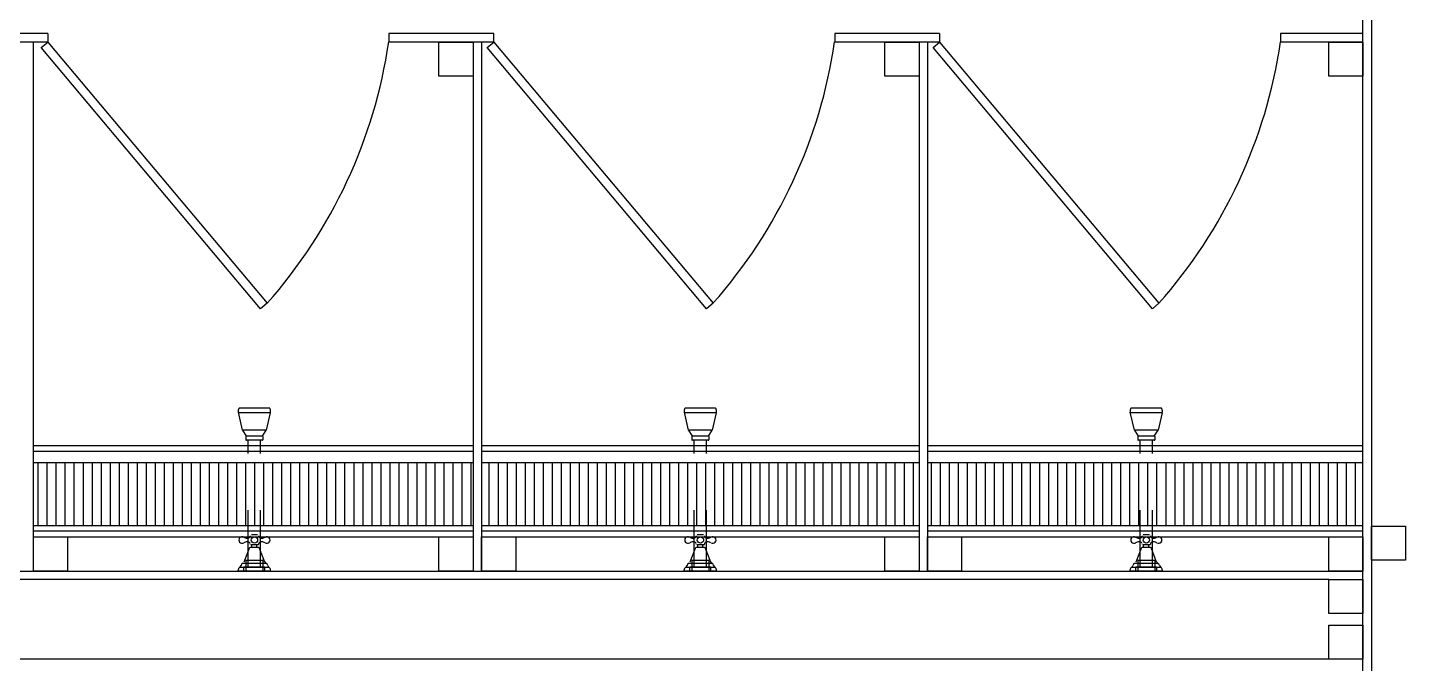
# Model space of a CAD drawing. Header units: millimetres. Extents: x 260 to 453, y 660 to 898.
# Drawn here: x 310.542 to 312.967, y 744.418 to 745.536 of the extents above; entities that cross this region are included whole.
import ezdxf

# ---------------------------------------------------------------- set-up
doc = ezdxf.new("R2010")
doc.units = ezdxf.units.MM
doc.linetypes.add('ACAD_ISO12W100', pattern=[22, 12, -3, 0.5, -3, 0.5, -3])
doc.linetypes.add('CONTINU', pattern=[0])
for name, color, linetype in [('AR_DIVISÓRIAS', 3, 'Continuous'), ('AR_DIVISÓRIAS_SANITÁRIAS', 3, 'Continuous'), ('AR_MOBILIÁRIO_FIXO', 1, 'Continuous'), ('AR_MOD_PISOS', 2, 'Continuous'), ('AR_PORTAS', 254, 'Continuous'), ('CANT-COMPESADO E ESTR MADEIRA', 3, 'Continuous')]:
    doc.layers.add(name, color=color, linetype=linetype)

msp = doc.modelspace()

# ---------------------------------------------------------------- linework, layer by layer
at = {"layer": 'AR_DIVISÓRIAS', "ltscale": 0.5}
for p, q in [((312.892, 738.012), (312.892, 747.667)), ((312.907, 747.667), (312.907, 738.607))]:
    msp.add_line(p, q, dxfattribs=at)
at = {"layer": 'AR_DIVISÓRIAS', "color": 1, "linetype": 'Continuous', "ltscale": 0.5}
for p, q in [((310.5607, 744.7707), (310.5607, 744.6607)), ((310.5766, 744.7707), (310.5766, 744.6607)), ((310.5924, 744.7707), (310.5924, 744.6607)), ((310.6083, 744.7707), (310.6083, 744.6607)), ((310.6242, 744.7707), (310.6242, 744.6607)), ((310.6401, 744.7707), (310.6401, 744.6607)), ((310.6559, 744.7707), (310.6559, 744.6607)), ((310.6718, 744.7707), (310.6718, 744.6607)), ((310.6877, 744.7707), (310.6877, 744.6607)), ((310.7036, 744.7707), (310.7036, 744.6607)), ((310.7194, 744.7707), (310.7194, 744.6607)), ((310.7353, 744.7707), (310.7353, 744.6607)), ((310.7512, 744.7707), (310.7512, 744.6607)), ((310.7671, 744.7707), (310.7671, 744.6607)), ((310.7829, 744.7707), (310.7829, 744.6607)), ((310.7988, 744.7707), (310.7988, 744.6607)), ((310.8147, 744.7707), (310.8147, 744.6607)), ((310.8306, 744.7707), (310.8306, 744.6607)), ((310.8464, 744.7707), (310.8464, 744.6607)), ((310.8623, 744.7707), (310.8623, 744.6607)), ((310.8782, 744.7707), (310.8782, 744.6607)), ((310.8941, 744.7707), (310.8941, 744.6607)), ((310.9099, 744.7707), (310.9099, 744.6607)), ((310.9258, 744.7707), (310.9258, 744.6607)), ((310.9417, 744.7707), (310.9417, 744.6607)), ((310.9576, 744.7707), (310.9576, 744.6607)), ((310.9734, 744.7707), (310.9734, 744.6607)), ((310.9893, 744.7707), (310.9893, 744.6607)), ((311.0052, 744.7707), (311.0052, 744.6607)), ((311.0211, 744.7707), (311.0211, 744.6607)), ((311.0369, 744.7707), (311.0369, 744.6607)), ((311.0528, 744.7707), (311.0528, 744.6607)), ((311.0687, 744.7707), (311.0687, 744.6607)), ((311.0846, 744.7707), (311.0846, 744.6607)), ((311.1004, 744.7707), (311.1004, 744.6607)), ((311.1163, 744.7707), (311.1163, 744.6607)), ((311.1322, 744.7707), (311.1322, 744.6607)), ((311.1481, 744.7707), (311.1481, 744.6607)), ((311.1639, 744.7707), (311.1639, 744.6607)), ((311.1798, 744.7707), (311.1798, 744.6607)), ((311.1957, 744.7707), (311.1957, 744.6607)), ((311.2116, 744.7707), (311.2116, 744.6607)), ((311.2274, 744.7707), (311.2274, 744.6607)), ((311.2433, 744.7707), (311.2433, 744.6607)), ((311.2592, 744.7707), (311.2592, 744.6607)), ((311.2751, 744.7707), (311.2751, 744.6607)), ((311.2909, 744.7707), (311.2909, 744.6607)), ((311.3068, 744.7707), (311.3068, 744.6607)), ((311.3227, 744.7707), (311.3227, 744.6607)), ((311.3544, 744.7707), (311.3544, 744.6607)), ((311.3703, 744.7707), (311.3703, 744.6607)), ((311.3862, 744.7707), (311.3862, 744.6607)), ((311.4021, 744.7707), (311.4021, 744.6607)), ((311.4179, 744.7707), (311.4179, 744.6607)), ((311.4338, 744.7707), (311.4338, 744.6607)), ((311.4497, 744.7707), (311.4497, 744.6607)), ((311.4656, 744.7707), (311.4656, 744.6607)), ((311.4814, 744.7707), (311.4814, 744.6607)), ((311.4973, 744.7707), (311.4973, 744.6607)), ((311.5132, 744.7707), (311.5132, 744.6607)), ((311.5291, 744.7707), (311.5291, 744.6607)), ((311.5449, 744.7707), (311.5449, 744.6607)), ((311.5608, 744.7707), (311.5608, 744.6607)), ((311.5767, 744.7707), (311.5767, 744.6607)), ((311.5926, 744.7707), (311.5926, 744.6607)), ((311.6084, 744.7707), (311.6084, 744.6607)), ((311.6243, 744.7707), (311.6243, 744.6607)), ((311.6402, 744.7707), (311.6402, 744.6607)), ((311.6561, 744.7707), (311.6561, 744.6607)), ((311.6719, 744.7707), (311.6719, 744.6607)), ((311.6878, 744.7707), (311.6878, 744.6607)), ((311.7037, 744.7707), (311.7037, 744.6607)), ((311.7196, 744.7707), (311.7196, 744.6607)), ((311.7354, 744.7707), (311.7354, 744.6607)), ((311.7513, 744.7707), (311.7513, 744.6607)), ((311.7672, 744.7707), (311.7672, 744.6607)), ((311.7831, 744.7707), (311.7831, 744.6607)), ((311.7989, 744.7707), (311.7989, 744.6607)), ((311.8148, 744.7707), (311.8148, 744.6607)), ((311.8307, 744.7707), (311.8307, 744.6607)), ((311.8466, 744.7707), (311.8466, 744.6607)), ((311.8624, 744.7707), (311.8624, 744.6607)), ((311.8783, 744.7707), (311.8783, 744.6607)), ((311.8942, 744.7707), (311.8942, 744.6607)), ((311.9101, 744.7707), (311.9101, 744.6607)), ((311.9259, 744.7707), (311.9259, 744.6607)), ((311.9418, 744.7707), (311.9418, 744.6607)), ((311.9577, 744.7707), (311.9577, 744.6607)), ((311.9736, 744.7707), (311.9736, 744.6607)), ((311.9894, 744.7707), (311.9894, 744.6607)), ((312.0053, 744.7707), (312.0053, 744.6607)), ((312.0212, 744.7707), (312.0212, 744.6607)), ((312.0371, 744.7707), (312.0371, 744.6607)), ((312.0529, 744.7707), (312.0529, 744.6607)), ((312.0688, 744.7707), (312.0688, 744.6607)), ((312.0847, 744.7707), (312.0847, 744.6607)), ((312.1006, 744.7707), (312.1006, 744.6607)), ((312.1323, 744.7707), (312.1323, 744.6607)), ((312.1482, 744.7707), (312.1482, 744.6607)), ((312.1641, 744.7707), (312.1641, 744.6607)), ((312.1799, 744.7707), (312.1799, 744.6607)), ((312.1958, 744.7707), (312.1958, 744.6607)), ((312.2117, 744.7707), (312.2117, 744.6607)), ((312.2276, 744.7707), (312.2276, 744.6607)), ((312.2434, 744.7707), (312.2434, 744.6607)), ((312.2593, 744.7707), (312.2593, 744.6607)), ((312.2752, 744.7707), (312.2752, 744.6607)), ((312.2911, 744.7707), (312.2911, 744.6607)), ((312.3069, 744.7707), (312.3069, 744.6607)), ((312.3228, 744.7707), (312.3228, 744.6607)), ((312.3387, 744.7707), (312.3387, 744.6607)), ((312.3546, 744.7707), (312.3546, 744.6607)), ((312.3704, 744.7707), (312.3704, 744.6607)), ((312.3863, 744.7707), (312.3863, 744.6607)), ((312.4022, 744.7707), (312.4022, 744.6607)), ((312.4181, 744.7707), (312.4181, 744.6607)), ((312.4339, 744.7707), (312.4339, 744.6607)), ((312.4498, 744.7707), (312.4498, 744.6607)), ((312.4657, 744.7707), (312.4657, 744.6607)), ((312.4816, 744.7707), (312.4816, 744.6607)), ((312.4974, 744.7707), (312.4974, 744.6607)), ((312.5133, 744.7707), (312.5133, 744.6607)), ((312.5292, 744.7707), (312.5292, 744.6607)), ((312.5451, 744.7707), (312.5451, 744.6607)), ((312.5609, 744.7707), (312.5609, 744.6607)), ((312.5768, 744.7707), (312.5768, 744.6607)), ((312.5927, 744.7707), (312.5927, 744.6607)), ((312.6086, 744.7707), (312.6086, 744.6607)), ((312.6244, 744.7707), (312.6244, 744.6607)), ((312.6403, 744.7707), (312.6403, 744.6607)), ((312.6562, 744.7707), (312.6562, 744.6607)), ((312.6721, 744.7707), (312.6721, 744.6607)), ((312.6879, 744.7707), (312.6879, 744.6607)), ((312.7038, 744.7707), (312.7038, 744.6607)), ((312.7197, 744.7707), (312.7197, 744.6607)), ((312.7356, 744.7707), (312.7356, 744.6607)), ((312.7514, 744.7707), (312.7514, 744.6607)), ((312.7673, 744.7707), (312.7673, 744.6607)), ((312.7832, 744.7707), (312.7832, 744.6607)), ((312.7991, 744.7707), (312.7991, 744.6607)), ((312.8149, 744.7707), (312.8149, 744.6607)), ((312.8308, 744.7707), (312.8308, 744.6607)), ((312.8467, 744.7707), (312.8467, 744.6607)), ((312.8626, 744.7707), (312.8626, 744.6607)), ((312.8784, 744.7707), (312.8784, 744.6607))]:
    msp.add_line(p, q, dxfattribs=at)
at = {"layer": 'AR_DIVISÓRIAS', "ltscale": 0.5}
for points in [[(311.3264, 744.7907), (310.553, 744.7907)], [(311.3264, 744.7907), (310.553, 744.7907)], [(312.1111, 744.7907), (311.3414, 744.7907)], [(312.1111, 744.7907), (311.3414, 744.7907)], [(312.892, 744.7907), (312.1261, 744.7907)], [(312.892, 744.7907), (312.1261, 744.7907)], [(311.3264, 744.7707), (310.553, 744.7707)], [(311.3264, 744.7707), (310.553, 744.7707)], [(312.1111, 744.7707), (311.3414, 744.7707)], [(312.1111, 744.7707), (311.3414, 744.7707)], [(312.892, 744.7707), (312.1261, 744.7707)], [(312.892, 744.7707), (312.1261, 744.7707)], [(310.553, 744.6607), (311.3264, 744.6607)], [(310.553, 744.6607), (311.3264, 744.6607)], [(311.3414, 744.6607), (312.1111, 744.6607)], [(311.3414, 744.6607), (312.1111, 744.6607)], [(312.1261, 744.6607), (312.892, 744.6607)], [(312.1261, 744.6607), (312.892, 744.6607)], [(310.553, 744.6407), (311.3264, 744.6407)], [(310.553, 744.6407), (311.3264, 744.6407)], [(311.3414, 744.6407), (312.1111, 744.6407)], [(311.3414, 744.6407), (312.1111, 744.6407)], [(312.1261, 744.6407), (312.892, 744.6407)], [(312.1261, 744.6407), (312.892, 744.6407)]]:
    msp.add_lwpolyline(points, dxfattribs=at)
at = {"layer": 'AR_DIVISÓRIAS_SANITÁRIAS'}
for p, q in [((310.578, 745.5257), (310.3896, 745.5257)), ((310.578, 745.5257), (310.578, 745.5107)), ((311.3627, 745.5257), (311.178, 745.5257)), ((311.178, 745.5257), (311.178, 745.5107)), ((311.3627, 745.5107), (311.3627, 745.5257)), ((312.1473, 745.5257), (311.9627, 745.5257)), ((311.9627, 745.5257), (311.9627, 745.5107)), ((312.1473, 745.5257), (312.1473, 745.5107)), ((312.892, 745.5257), (312.7473, 745.5257)), ((312.7473, 745.5257), (312.7473, 745.5107)), ((312.907, 745.5257), (312.907, 745.5257)), ((310.578, 745.5107), (310.3896, 745.5107)), ((310.553, 744.5807), (310.553, 745.5107)), ((310.553, 744.5807), (310.553, 745.5107)), ((311.3627, 745.5107), (311.178, 745.5107)), ((311.3264, 745.5107), (311.3264, 744.5807)), ((311.3414, 745.5107), (311.3414, 744.5807)), ((312.1473, 745.5107), (311.9627, 745.5107)), ((312.1111, 745.5107), (312.1111, 744.5807)), ((312.1261, 745.5107), (312.1261, 744.5807)), ((312.892, 745.5107), (312.7473, 745.5107)), ((312.907, 745.5107), (312.907, 745.5107))]:
    msp.add_line(p, q, dxfattribs=at)
at = {"layer": 'AR_MOBILIÁRIO_FIXO', "color": 254, "linetype": 'ACAD_ISO12W100', "ltscale": 0.003}
for p, q in [((310.9207, 744.8285), (310.9135, 744.8599)), ((310.9207, 744.8285), (310.9135, 744.8599)), ((310.9695, 744.859), (310.9137, 744.859)), ((310.9695, 744.859), (310.9137, 744.859)), ((310.9685, 744.867), (310.9147, 744.867)), ((310.9685, 744.867), (310.9147, 744.867)), ((310.9695, 744.859), (310.9625, 744.8285)), ((310.9695, 744.859), (310.9625, 744.8285)), ((311.7054, 744.8285), (311.6982, 744.8599)), ((311.7054, 744.8285), (311.6982, 744.8599)), ((311.7541, 744.859), (311.6984, 744.859)), ((311.7541, 744.859), (311.6984, 744.859)), ((311.7531, 744.867), (311.6994, 744.867)), ((311.7531, 744.867), (311.6994, 744.867)), ((311.7541, 744.859), (311.7471, 744.8285)), ((311.7541, 744.859), (311.7471, 744.8285)), ((312.49, 744.8285), (312.4828, 744.8599)), ((312.49, 744.8285), (312.4828, 744.8599)), ((312.5388, 744.859), (312.483, 744.859)), ((312.5388, 744.859), (312.483, 744.859)), ((312.5378, 744.867), (312.484, 744.867)), ((312.5378, 744.867), (312.484, 744.867)), ((312.5388, 744.859), (312.5317, 744.8285)), ((312.5388, 744.859), (312.5317, 744.8285)), ((310.9207, 744.8285), (310.9274, 744.818)), ((310.9625, 744.8285), (310.9207, 744.8285)), ((310.9207, 744.8285), (310.9274, 744.818)), ((310.9625, 744.8285), (310.9207, 744.8285)), ((310.9558, 744.818), (310.9625, 744.8285)), ((310.9558, 744.818), (310.9625, 744.8285)), ((311.7054, 744.8285), (311.712, 744.818)), ((311.7471, 744.8285), (311.7054, 744.8285)), ((311.7054, 744.8285), (311.712, 744.818)), ((311.7471, 744.8285), (311.7054, 744.8285)), ((311.7405, 744.818), (311.7471, 744.8285)), ((311.7405, 744.818), (311.7471, 744.8285)), ((312.49, 744.8285), (312.4967, 744.818)), ((312.5317, 744.8285), (312.49, 744.8285)), ((312.49, 744.8285), (312.4967, 744.818)), ((312.5317, 744.8285), (312.49, 744.8285)), ((312.5251, 744.818), (312.5317, 744.8285)), ((312.5251, 744.818), (312.5317, 744.8285)), ((310.9266, 744.817), (310.9266, 744.8115)), ((310.9266, 744.817), (310.9266, 744.8115)), ((310.9556, 744.818), (310.9276, 744.818)), ((310.9556, 744.818), (310.9276, 744.818)), ((310.9556, 744.8105), (310.9276, 744.8105)), ((310.9556, 744.8105), (310.9276, 744.8105)), ((310.9308, 744.5875), (310.9308, 744.8105)), ((310.9308, 744.5875), (310.9308, 744.8105)), ((310.9524, 744.5875), (310.9524, 744.8105)), ((310.9524, 744.5875), (310.9524, 744.8105)), ((310.9566, 744.817), (310.9566, 744.8115)), ((310.9566, 744.817), (310.9566, 744.8115)), ((311.7112, 744.817), (311.7112, 744.8115)), ((311.7112, 744.817), (311.7112, 744.8115)), ((311.7402, 744.818), (311.7122, 744.818)), ((311.7402, 744.818), (311.7122, 744.818)), ((311.7402, 744.8105), (311.7122, 744.8105)), ((311.7402, 744.8105), (311.7122, 744.8105)), ((311.7155, 744.5875), (311.7155, 744.8105)), ((311.7155, 744.5875), (311.7155, 744.8105)), ((311.737, 744.5875), (311.737, 744.8105)), ((311.737, 744.5875), (311.737, 744.8105)), ((311.7412, 744.817), (311.7412, 744.8115)), ((311.7412, 744.817), (311.7412, 744.8115)), ((312.4959, 744.817), (312.4959, 744.8115)), ((312.4959, 744.817), (312.4959, 744.8115)), ((312.5249, 744.818), (312.4969, 744.818)), ((312.5249, 744.818), (312.4969, 744.818)), ((312.5249, 744.8105), (312.4969, 744.8105)), ((312.5249, 744.8105), (312.4969, 744.8105)), ((312.5001, 744.5875), (312.5001, 744.8105)), ((312.5001, 744.5875), (312.5001, 744.8105)), ((312.5217, 744.5875), (312.5217, 744.8105)), ((312.5217, 744.5875), (312.5217, 744.8105)), ((312.5259, 744.817), (312.5259, 744.8115)), ((312.5259, 744.817), (312.5259, 744.8115)), ((310.923, 744.5807), (310.923, 744.5865)), ((310.923, 744.5807), (310.923, 744.5865)), ((310.9602, 744.5807), (310.923, 744.5807)), ((310.9602, 744.5807), (310.923, 744.5807)), ((310.9602, 744.5807), (310.923, 744.5807)), ((310.9602, 744.5807), (310.923, 744.5807)), ((310.9592, 744.5875), (310.924, 744.5875)), ((310.9592, 744.5875), (310.924, 744.5875)), ((310.9602, 744.5807), (310.9602, 744.5865)), ((310.9602, 744.5807), (310.9602, 744.5865)), ((311.7077, 744.5807), (311.7077, 744.5865)), ((311.7077, 744.5807), (311.7077, 744.5865)), ((311.7448, 744.5807), (311.7077, 744.5807)), ((311.7448, 744.5807), (311.7077, 744.5807)), ((311.7448, 744.5807), (311.7077, 744.5807)), ((311.7448, 744.5807), (311.7077, 744.5807)), ((311.7438, 744.5875), (311.7087, 744.5875)), ((311.7438, 744.5875), (311.7087, 744.5875)), ((311.7448, 744.5807), (311.7448, 744.5865)), ((311.7448, 744.5807), (311.7448, 744.5865)), ((312.4923, 744.5807), (312.4923, 744.5865)), ((312.4923, 744.5807), (312.4923, 744.5865)), ((312.5295, 744.5807), (312.4923, 744.5807)), ((312.5295, 744.5807), (312.4923, 744.5807)), ((312.5295, 744.5807), (312.4923, 744.5807)), ((312.5295, 744.5807), (312.4923, 744.5807)), ((312.5285, 744.5875), (312.4933, 744.5875)), ((312.5285, 744.5875), (312.4933, 744.5875)), ((312.5295, 744.5807), (312.5295, 744.5865)), ((312.5295, 744.5807), (312.5295, 744.5865))]:
    msp.add_line(p, q, dxfattribs=at)
at = {"layer": 'AR_MOBILIÁRIO_FIXO', "color": 254, "linetype": 'CONTINU'}
for p, q in [((310.9293, 744.6384), (310.9288, 744.6384)), ((310.9293, 744.6384), (310.9288, 744.6384)), ((310.9293, 744.632), (310.9288, 744.632)), ((310.9293, 744.632), (310.9288, 744.632)), ((310.9344, 744.6427), (310.9344, 744.6419)), ((310.9344, 744.6427), (310.9344, 744.6419)), ((310.9471, 744.6444), (310.9363, 744.6444)), ((310.9471, 744.6444), (310.9363, 744.6444)), ((310.949, 744.6427), (310.949, 744.6419)), ((310.949, 744.6427), (310.949, 744.6419)), ((310.9547, 744.6384), (310.9541, 744.6384)), ((310.9547, 744.6384), (310.9541, 744.6384)), ((310.9547, 744.632), (310.9541, 744.632)), ((310.9547, 744.632), (310.9541, 744.632)), ((311.714, 744.6384), (311.7134, 744.6384)), ((311.714, 744.6384), (311.7134, 744.6384)), ((311.714, 744.632), (311.7134, 744.632)), ((311.714, 744.632), (311.7134, 744.632)), ((311.7191, 744.6427), (311.7191, 744.6419)), ((311.7191, 744.6427), (311.7191, 744.6419)), ((311.7318, 744.6444), (311.7209, 744.6444)), ((311.7318, 744.6444), (311.7209, 744.6444)), ((311.7337, 744.6427), (311.7337, 744.6419)), ((311.7337, 744.6427), (311.7337, 744.6419)), ((311.7393, 744.6384), (311.7388, 744.6384)), ((311.7393, 744.6384), (311.7388, 744.6384)), ((311.7393, 744.632), (311.7388, 744.632)), ((311.7393, 744.632), (311.7388, 744.632)), ((312.4986, 744.6384), (312.4981, 744.6384)), ((312.4986, 744.6384), (312.4981, 744.6384)), ((312.4986, 744.632), (312.4981, 744.632)), ((312.4986, 744.632), (312.4981, 744.632)), ((312.5037, 744.6427), (312.5037, 744.6419)), ((312.5037, 744.6427), (312.5037, 744.6419)), ((312.5164, 744.6444), (312.5056, 744.6444)), ((312.5164, 744.6444), (312.5056, 744.6444)), ((312.5183, 744.6427), (312.5183, 744.6419)), ((312.5183, 744.6427), (312.5183, 744.6419)), ((312.5239, 744.6384), (312.5234, 744.6384)), ((312.5239, 744.6384), (312.5234, 744.6384)), ((312.5239, 744.632), (312.5234, 744.632)), ((312.5239, 744.632), (312.5234, 744.632)), ((310.9324, 744.6205), (310.9233, 744.5965)), ((310.9324, 744.6205), (310.9233, 744.5965)), ((310.949, 744.6218), (310.9342, 744.6218)), ((310.949, 744.6218), (310.9342, 744.6218)), ((310.9344, 744.6277), (310.9344, 744.6285)), ((310.9344, 744.6277), (310.9344, 744.6285)), ((310.948, 744.6267), (310.9354, 744.6267)), ((310.948, 744.6267), (310.9354, 744.6267)), ((310.9371, 744.6218), (310.9371, 744.6267)), ((310.9371, 744.6218), (310.9371, 744.6267)), ((310.9461, 744.6218), (310.9461, 744.6267)), ((310.9461, 744.6218), (310.9461, 744.6267)), ((310.949, 744.6285), (310.949, 744.6277)), ((310.949, 744.6285), (310.949, 744.6277)), ((310.9599, 744.5965), (310.9508, 744.6205)), ((310.9599, 744.5965), (310.9508, 744.6205)), ((311.717, 744.6205), (311.7079, 744.5965)), ((311.717, 744.6205), (311.7079, 744.5965)), ((311.7336, 744.6218), (311.7189, 744.6218)), ((311.7336, 744.6218), (311.7189, 744.6218)), ((311.7191, 744.6277), (311.7191, 744.6285)), ((311.7191, 744.6277), (311.7191, 744.6285)), ((311.7327, 744.6267), (311.72, 744.6267)), ((311.7327, 744.6267), (311.72, 744.6267)), ((311.7217, 744.6218), (311.7217, 744.6267)), ((311.7217, 744.6218), (311.7217, 744.6267)), ((311.7308, 744.6218), (311.7308, 744.6267)), ((311.7308, 744.6218), (311.7308, 744.6267)), ((311.7337, 744.6285), (311.7337, 744.6277)), ((311.7337, 744.6285), (311.7337, 744.6277)), ((311.7446, 744.5965), (311.7354, 744.6205)), ((311.7446, 744.5965), (311.7354, 744.6205)), ((312.5017, 744.6205), (312.4926, 744.5965)), ((312.5017, 744.6205), (312.4926, 744.5965)), ((312.5183, 744.6218), (312.5035, 744.6218)), ((312.5183, 744.6218), (312.5035, 744.6218)), ((312.5037, 744.6277), (312.5037, 744.6285)), ((312.5037, 744.6277), (312.5037, 744.6285)), ((312.5173, 744.6267), (312.5047, 744.6267)), ((312.5173, 744.6267), (312.5047, 744.6267)), ((312.5063, 744.6218), (312.5063, 744.6267)), ((312.5063, 744.6218), (312.5063, 744.6267)), ((312.5154, 744.6218), (312.5154, 744.6267)), ((312.5154, 744.6218), (312.5154, 744.6267)), ((312.5183, 744.6285), (312.5183, 744.6277)), ((312.5183, 744.6285), (312.5183, 744.6277)), ((312.5292, 744.5965), (312.5201, 744.6205)), ((312.5292, 744.5965), (312.5201, 744.6205)), ((310.9133, 744.5807), (310.9133, 744.5827)), ((310.9133, 744.5807), (310.9133, 744.5827)), ((310.9699, 744.5807), (310.9133, 744.5807)), ((310.9699, 744.5807), (310.9133, 744.5807)), ((310.9674, 744.587), (310.9158, 744.587)), ((310.9674, 744.587), (310.9158, 744.587)), ((310.9623, 744.5939), (310.9209, 744.5939)), ((310.9623, 744.5939), (310.9209, 744.5939)), ((310.9699, 744.5807), (310.9699, 744.5827)), ((310.9699, 744.5807), (310.9699, 744.5827)), ((311.6979, 744.5807), (311.6979, 744.5827)), ((311.6979, 744.5807), (311.6979, 744.5827)), ((311.7546, 744.5807), (311.6979, 744.5807)), ((311.7546, 744.5807), (311.6979, 744.5807)), ((311.7521, 744.587), (311.7004, 744.587)), ((311.7521, 744.587), (311.7004, 744.587)), ((311.747, 744.5939), (311.7055, 744.5939)), ((311.747, 744.5939), (311.7055, 744.5939)), ((311.7546, 744.5807), (311.7546, 744.5827)), ((311.7546, 744.5807), (311.7546, 744.5827)), ((312.4826, 744.5807), (312.4826, 744.5827)), ((312.4826, 744.5807), (312.4826, 744.5827)), ((312.5392, 744.5807), (312.4826, 744.5807)), ((312.5392, 744.5807), (312.4826, 744.5807)), ((312.5367, 744.587), (312.4851, 744.587)), ((312.5367, 744.587), (312.4851, 744.587)), ((312.5316, 744.5939), (312.4902, 744.5939)), ((312.5316, 744.5939), (312.4902, 744.5939)), ((312.5392, 744.5807), (312.5392, 744.5827)), ((312.5392, 744.5807), (312.5392, 744.5827))]:
    msp.add_line(p, q, dxfattribs=at)
at = {"layer": 'AR_MOBILIÁRIO_FIXO', "color": 254, "linetype": 'ACAD_ISO12W100', "ltscale": 0.002}
for p, q in [((310.9566, 744.5991), (310.9266, 744.5991)), ((310.9266, 744.5991), (310.9266, 744.5807)), ((310.9566, 744.5991), (310.9266, 744.5991)), ((310.9266, 744.5991), (310.9266, 744.5807)), ((310.9566, 744.5991), (310.9566, 744.5807)), ((310.9566, 744.5991), (310.9566, 744.5807)), ((311.7412, 744.5991), (311.7113, 744.5991)), ((311.7113, 744.5991), (311.7113, 744.5807)), ((311.7412, 744.5991), (311.7113, 744.5991)), ((311.7113, 744.5991), (311.7113, 744.5807)), ((311.7412, 744.5991), (311.7412, 744.5807)), ((311.7412, 744.5991), (311.7412, 744.5807)), ((312.5258, 744.5991), (312.4959, 744.5991)), ((312.4959, 744.5991), (312.4959, 744.5807)), ((312.5258, 744.5991), (312.4959, 744.5991)), ((312.4959, 744.5991), (312.4959, 744.5807)), ((312.5258, 744.5991), (312.5258, 744.5807)), ((312.5258, 744.5991), (312.5258, 744.5807))]:
    msp.add_line(p, q, dxfattribs=at)
at = {"layer": 'AR_MOBILIÁRIO_FIXO', "color": 254, "linetype": 'Continuous'}
for centre in [(310.9417, 744.6352), (310.9417, 744.6352), (311.7264, 744.6352), (311.7264, 744.6352), (312.511, 744.6352), (312.511, 744.6352)]:
    msp.add_circle(centre, 0.00563, dxfattribs=at)
at = {"layer": 'AR_MOBILIÁRIO_FIXO', "color": 254, "linetype": 'ACAD_ISO12W100', "ltscale": 0.003}
for centre, radius, start, end in [((310.9208, 744.8623), 0.00764, 142.4059, 198.3016), ((310.9208, 744.8623), 0.00764, 142.4059, 198.3016), ((310.9616, 744.8621), 0.00848, 339.1019, 35.2858), ((310.9616, 744.8621), 0.00848, 339.1019, 35.2858), ((311.7054, 744.8623), 0.00764, 142.4059, 198.3016), ((311.7054, 744.8623), 0.00764, 142.4059, 198.3016), ((311.7462, 744.8621), 0.00848, 339.1019, 35.2858), ((311.7462, 744.8621), 0.00848, 339.1019, 35.2858), ((312.4901, 744.8623), 0.00764, 142.4059, 198.3016), ((312.4901, 744.8623), 0.00764, 142.4059, 198.3016), ((312.5308, 744.8621), 0.00848, 339.1019, 35.2858), ((312.5308, 744.8621), 0.00848, 339.1019, 35.2858), ((310.9276, 744.817), 0.001, 90, 180), ((310.9276, 744.817), 0.001, 90, 180), ((310.9276, 744.8115), 0.001, 180, 270), ((310.9276, 744.8115), 0.001, 180, 270), ((310.9556, 744.817), 0.001, 0, 90), ((310.9556, 744.817), 0.001, 0, 90), ((310.9556, 744.8115), 0.001, 270, 0), ((310.9556, 744.8115), 0.001, 270, 0), ((311.7122, 744.817), 0.001, 90, 180), ((311.7122, 744.817), 0.001, 90, 180), ((311.7122, 744.8115), 0.001, 180, 270), ((311.7122, 744.8115), 0.001, 180, 270), ((311.7402, 744.817), 0.001, 0, 90), ((311.7402, 744.817), 0.001, 0, 90), ((311.7402, 744.8115), 0.001, 270, 0), ((311.7402, 744.8115), 0.001, 270, 0), ((312.4969, 744.817), 0.001, 90, 180), ((312.4969, 744.817), 0.001, 90, 180), ((312.4969, 744.8115), 0.001, 180, 270), ((312.4969, 744.8115), 0.001, 180, 270), ((312.5249, 744.817), 0.001, 0, 90), ((312.5249, 744.817), 0.001, 0, 90), ((312.5249, 744.8115), 0.001, 270, 0), ((312.5249, 744.8115), 0.001, 270, 0), ((310.924, 744.5865), 0.001, 90, 180), ((310.924, 744.5865), 0.001, 90, 180), ((310.9592, 744.5865), 0.001, 0, 90), ((310.9592, 744.5865), 0.001, 0, 90), ((311.7087, 744.5865), 0.001, 90, 180), ((311.7087, 744.5865), 0.001, 90, 180), ((311.7438, 744.5865), 0.001, 0, 90), ((311.7438, 744.5865), 0.001, 0, 90), ((312.4933, 744.5865), 0.001, 90, 180), ((312.4933, 744.5865), 0.001, 90, 180), ((312.5285, 744.5865), 0.001, 0, 90), ((312.5285, 744.5865), 0.001, 0, 90)]:
    msp.add_arc(centre, radius, start, end, dxfattribs=at)
at = {"layer": 'AR_MOBILIÁRIO_FIXO', "color": 254, "linetype": 'CONTINU'}
for centre, radius, start, end in [((310.92, 744.6352), 0.00576, 58.3912, 301.6078), ((310.92, 744.6352), 0.00576, 58.3912, 301.6078), ((310.9291, 744.6501), 0.0117, 238.3897, 268.2409), ((310.9291, 744.6501), 0.0117, 238.3897, 268.2409), ((310.9291, 744.6203), 0.0117, 91.7582, 121.6099), ((310.9291, 744.6203), 0.0117, 91.7582, 121.6099), ((310.9293, 744.6442), 0.00586, 269.9962, 323.6512), ((310.9293, 744.6442), 0.00586, 269.9962, 323.6512), ((310.9293, 744.6262), 0.00586, 36.349, 90.0052), ((310.9293, 744.6262), 0.00586, 36.349, 90.0052), ((310.9325, 744.6419), 0.00195, 323.6525, 0.0005), ((310.9325, 744.6419), 0.00195, 323.6525, 0.0005), ((310.951, 744.6285), 0.00195, 143.6519, 180), ((310.951, 744.6285), 0.00195, 143.6519, 180), ((310.9541, 744.6442), 0.00586, 216.3481, 270.0028), ((310.9541, 744.6442), 0.00586, 216.3481, 270.0028), ((310.9541, 744.6262), 0.00586, 89.9962, 143.6512), ((310.9541, 744.6262), 0.00586, 89.9962, 143.6512), ((310.9543, 744.6501), 0.0117, 271.7568, 301.6086), ((310.9543, 744.6501), 0.0117, 271.7568, 301.6086), ((310.9543, 744.6203), 0.0117, 58.3908, 88.2424), ((310.9543, 744.6203), 0.0117, 58.3908, 88.2424), ((310.9635, 744.6352), 0.00576, 238.3917, 121.6086), ((310.9635, 744.6352), 0.00576, 238.3917, 121.6086), ((311.7046, 744.6352), 0.00576, 58.3912, 301.6078), ((311.7046, 744.6352), 0.00576, 58.3912, 301.6078), ((311.7138, 744.6501), 0.0117, 238.3897, 268.2409), ((311.7138, 744.6501), 0.0117, 238.3897, 268.2409), ((311.7138, 744.6203), 0.0117, 91.7582, 121.6099), ((311.7138, 744.6203), 0.0117, 91.7582, 121.6099), ((311.714, 744.6442), 0.00586, 269.9962, 323.6512), ((311.714, 744.6442), 0.00586, 269.9962, 323.6512), ((311.714, 744.6262), 0.00586, 36.349, 90.0052), ((311.714, 744.6262), 0.00586, 36.349, 90.0052), ((311.7171, 744.6419), 0.00195, 323.6525, 0.0005), ((311.7171, 744.6419), 0.00195, 323.6525, 0.0005), ((311.7356, 744.6285), 0.00195, 143.6519, 180), ((311.7356, 744.6285), 0.00195, 143.6519, 180), ((311.7388, 744.6442), 0.00586, 216.3481, 270.0028), ((311.7388, 744.6442), 0.00586, 216.3481, 270.0028), ((311.7388, 744.6262), 0.00586, 89.9962, 143.6512), ((311.7388, 744.6262), 0.00586, 89.9962, 143.6512), ((311.7389, 744.6501), 0.0117, 271.7568, 301.6086), ((311.7389, 744.6501), 0.0117, 271.7568, 301.6086), ((311.7389, 744.6203), 0.0117, 58.3908, 88.2424), ((311.7389, 744.6203), 0.0117, 58.3908, 88.2424), ((311.7481, 744.6352), 0.00576, 238.3917, 121.6086), ((311.7481, 744.6352), 0.00576, 238.3917, 121.6086), ((312.4893, 744.6352), 0.00576, 58.3912, 301.6078), ((312.4893, 744.6352), 0.00576, 58.3912, 301.6078), ((312.4984, 744.6501), 0.0117, 238.3897, 268.2409), ((312.4984, 744.6501), 0.0117, 238.3897, 268.2409), ((312.4984, 744.6203), 0.0117, 91.7582, 121.6099), ((312.4984, 744.6203), 0.0117, 91.7582, 121.6099), ((312.4986, 744.6442), 0.00586, 269.9962, 323.6512), ((312.4986, 744.6442), 0.00586, 269.9962, 323.6512), ((312.4986, 744.6262), 0.00586, 36.349, 90.0052), ((312.4986, 744.6262), 0.00586, 36.349, 90.0052), ((312.5018, 744.6419), 0.00195, 323.6525, 0.0005), ((312.5018, 744.6419), 0.00195, 323.6525, 0.0005), ((312.5203, 744.6285), 0.00195, 143.6519, 180), ((312.5203, 744.6285), 0.00195, 143.6519, 180), ((312.5234, 744.6442), 0.00586, 216.3481, 270.0028), ((312.5234, 744.6442), 0.00586, 216.3481, 270.0028), ((312.5234, 744.6262), 0.00586, 89.9962, 143.6512), ((312.5234, 744.6262), 0.00586, 89.9962, 143.6512), ((312.5236, 744.6501), 0.0117, 271.7568, 301.6086), ((312.5236, 744.6501), 0.0117, 271.7568, 301.6086), ((312.5236, 744.6203), 0.0117, 58.3908, 88.2424), ((312.5236, 744.6203), 0.0117, 58.3908, 88.2424), ((312.5327, 744.6352), 0.00576, 238.3917, 121.6086), ((312.5327, 744.6352), 0.00576, 238.3917, 121.6086), ((310.9342, 744.6198), 0.00195, 89.9922, 159.1405), ((310.9342, 744.6198), 0.00195, 89.9922, 159.1405), ((310.948, 744.6277), 0.000977, 270.0088, 0.0006), ((310.948, 744.6277), 0.000977, 270.0088, 0.0006), ((310.949, 744.6198), 0.00195, 20.8556, 90.0028), ((310.949, 744.6198), 0.00195, 20.8556, 90.0028), ((311.7189, 744.6198), 0.00195, 89.9922, 159.1405), ((311.7189, 744.6198), 0.00195, 89.9922, 159.1405), ((311.7327, 744.6277), 0.000977, 270.0088, 0.0006), ((311.7327, 744.6277), 0.000977, 270.0088, 0.0006), ((311.7336, 744.6198), 0.00195, 20.8556, 90.0028), ((311.7336, 744.6198), 0.00195, 20.8556, 90.0028), ((312.5035, 744.6198), 0.00195, 89.9922, 159.1405), ((312.5035, 744.6198), 0.00195, 89.9922, 159.1405), ((312.5173, 744.6277), 0.000977, 270.0088, 0.0006), ((312.5173, 744.6277), 0.000977, 270.0088, 0.0006), ((312.5183, 744.6198), 0.00195, 20.8556, 90.0028), ((312.5183, 744.6198), 0.00195, 20.8556, 90.0028), ((310.9181, 744.5827), 0.00488, 118.9865, 179.9993), ((310.9181, 744.5827), 0.00488, 118.9865, 179.9993), ((310.9134, 744.5912), 0.00488, 298.9873, 349.9369), ((310.9134, 744.5912), 0.00488, 298.9873, 349.9369), ((310.923, 744.5895), 0.00488, 116.3192, 169.9368), ((310.923, 744.5895), 0.00488, 116.3192, 169.9368), ((310.9645, 744.5983), 0.00488, 200.8626, 243.6803), ((310.9645, 744.5983), 0.00488, 200.8626, 243.6803), ((310.9602, 744.5895), 0.00488, 10.0632, 63.6808), ((310.9602, 744.5895), 0.00488, 10.0632, 63.6808), ((310.9698, 744.5912), 0.00488, 190.0629, 241.0129), ((310.9698, 744.5912), 0.00488, 190.0629, 241.0129), ((310.965, 744.5827), 0.00488, 0.0003, 61.0127), ((310.965, 744.5827), 0.00488, 0.0003, 61.0127), ((311.7028, 744.5827), 0.00488, 118.9865, 179.9993), ((311.7028, 744.5827), 0.00488, 118.9865, 179.9993), ((311.6981, 744.5912), 0.00488, 298.9873, 349.9369), ((311.6981, 744.5912), 0.00488, 298.9873, 349.9369), ((311.7077, 744.5895), 0.00488, 116.3192, 169.9368), ((311.7077, 744.5895), 0.00488, 116.3192, 169.9368), ((311.7491, 744.5983), 0.00488, 200.8626, 243.6803), ((311.7491, 744.5983), 0.00488, 200.8626, 243.6803), ((311.7448, 744.5895), 0.00488, 10.0632, 63.6808), ((311.7448, 744.5895), 0.00488, 10.0632, 63.6808), ((311.7544, 744.5912), 0.00488, 190.0629, 241.0129), ((311.7544, 744.5912), 0.00488, 190.0629, 241.0129), ((311.7497, 744.5827), 0.00488, 0.0003, 61.0127), ((311.7497, 744.5827), 0.00488, 0.0003, 61.0127), ((312.4874, 744.5827), 0.00488, 118.9865, 179.9993), ((312.4874, 744.5827), 0.00488, 118.9865, 179.9993), ((312.4827, 744.5912), 0.00488, 298.9873, 349.9369), ((312.4827, 744.5912), 0.00488, 298.9873, 349.9369), ((312.4923, 744.5895), 0.00488, 116.3192, 169.9368), ((312.4923, 744.5895), 0.00488, 116.3192, 169.9368), ((312.5338, 744.5983), 0.00488, 200.8626, 243.6803), ((312.5338, 744.5983), 0.00488, 200.8626, 243.6803), ((312.5294, 744.5895), 0.00488, 10.0632, 63.6808), ((312.5294, 744.5895), 0.00488, 10.0632, 63.6808), ((312.5391, 744.5912), 0.00488, 190.0629, 241.0129), ((312.5391, 744.5912), 0.00488, 190.0629, 241.0129), ((312.5343, 744.5827), 0.00488, 0.0003, 61.0127), ((312.5343, 744.5827), 0.00488, 0.0003, 61.0127)]:
    msp.add_arc(centre, radius, start, end, dxfattribs=at)
at = {"layer": 'AR_MOD_PISOS'}
for p, q in [((311.3264, 744.8007), (310.553, 744.8007)), ((312.1111, 744.8007), (311.3414, 744.8007)), ((312.892, 744.8007), (312.1261, 744.8007))]:
    msp.add_line(p, q, dxfattribs=at)
at = {"layer": 'AR_MOD_PISOS', "color": 1}
for p, q in [((311.3264, 744.8007), (310.553, 744.8007)), ((312.1111, 744.8007), (311.3414, 744.8007)), ((312.892, 744.8007), (312.1261, 744.8007)), ((311.3264, 744.6507), (310.553, 744.6507)), ((312.1111, 744.6507), (311.3414, 744.6507)), ((312.892, 744.6507), (312.1261, 744.6507))]:
    msp.add_line(p, q, dxfattribs=at)
at = {"layer": 'AR_PORTAS'}
for points in [[(310.5665, 745.5011), (310.578, 745.5107), (310.9639, 745.0513), (310.9524, 745.0416)], [(311.3512, 745.5011), (311.3627, 745.5107), (311.7486, 745.0513), (311.7371, 745.0416)], [(312.1358, 745.5011), (312.1473, 745.5107), (312.5332, 745.0513), (312.5217, 745.0416)]]:
    msp.add_lwpolyline(points, close=True, dxfattribs=at)
at = {"layer": 'AR_PORTAS', "color": 254}
for centre in [(310.3007, 745.64), (311.0853, 745.64), (311.8699, 745.64)]:
    msp.add_arc(centre, 0.8868, 318.4082, 351.6193, dxfattribs=at)
at = {"layer": 'CANT-COMPESADO E ESTR MADEIRA', "ltscale": 0.5}
for p, q in [((307.4745, 744.5807), (312.892, 744.5807)), ((312.832, 744.5657), (307.4745, 744.5657)), ((312.832, 744.4257), (307.4145, 744.4257))]:
    msp.add_line(p, q, dxfattribs=at)
for points in [[(311.3264, 745.4507), (311.2664, 745.4507), (311.2664, 745.5107), (311.3264, 745.5107)], [(312.1111, 745.4507), (312.0511, 745.4507), (312.0511, 745.5107), (312.1111, 745.5107)], [(312.892, 745.4507), (312.832, 745.4507), (312.832, 745.5107), (312.892, 745.5107)], [(312.967, 744.5995), (312.907, 744.5995), (312.907, 744.6595), (312.967, 744.6595)], [(310.613, 744.5807), (310.553, 744.5807), (310.553, 744.6407), (310.613, 744.6407)], [(311.3264, 744.5807), (311.2664, 744.5807), (311.2664, 744.6407), (311.3264, 744.6407)], [(311.4014, 744.5807), (311.3414, 744.5807), (311.3414, 744.6407), (311.4014, 744.6407)], [(312.1111, 744.5807), (312.0511, 744.5807), (312.0511, 744.6407), (312.1111, 744.6407)], [(312.1861, 744.5807), (312.1261, 744.5807), (312.1261, 744.6407), (312.1861, 744.6407)], [(312.892, 744.5807), (312.832, 744.5807), (312.832, 744.6407), (312.892, 744.6407)], [(312.892, 744.5057), (312.832, 744.5057), (312.832, 744.5657), (312.892, 744.5657)], [(312.892, 744.4257), (312.832, 744.4257), (312.832, 744.4857), (312.892, 744.4857)]]:
    msp.add_lwpolyline(points, close=True, dxfattribs=at)

doc.saveas('drawing.dxf')
